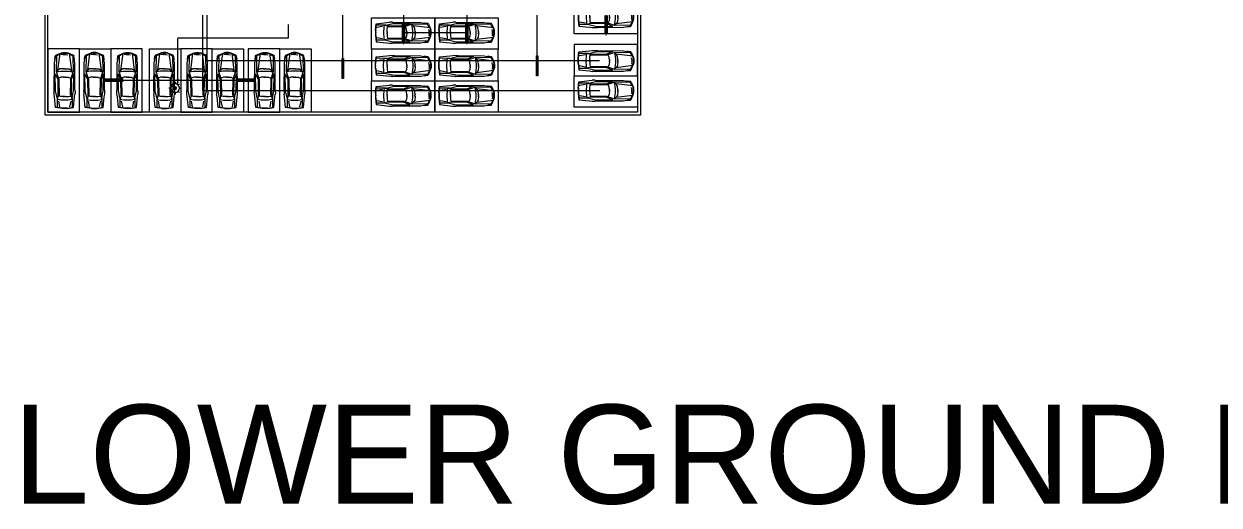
# Model space of a CAD drawing. Extents: x -17539 to 1421, y -3169 to 802964.
# Drawn here: x 48.5 to 142.8, y 19.1 to 57 of the extents above; entities that cross this region are included whole.
import ezdxf
from ezdxf.enums import TextEntityAlignment as Align

# ---------------------------------------------------------------- set-up
doc = ezdxf.new("R2010")
doc.units = 0
doc.header["$LTSCALE"] = 25
doc.header["$MEASUREMENT"] = 0
doc.layers.get('0').update_dxf_attribs({"lineweight": 9})
for name, color, linetype, lineweight in [('black marble', 251, 'Continuous', 5), ('Iluminação', 10, 'Continuous', 9), ('www.cadblocksfree.com', 7, 'Continuous', 9)]:
    doc.layers.add(name, color=color, linetype=linetype, lineweight=lineweight)
doc.layers.add('Tomadas', color=3, linetype='Continuous', lineweight=9, true_color=0x00f500)
doc.styles.add('ROMANS', font='arial.ttf')

# ---------------------------------------------------------------- blocks, each defined once
blk = doc.blocks.new('CAR')
at = {"layer": 'black marble'}
for p, q in [((857, 1946), (571, 1917)), ((618, 1881), (798, 1931)), ((862, 1922), (857, 1946)), ((1117, 1975), (862, 1922)), ((3170, 1983), (1117, 1975)), ((3317, 1887), (1965, 1906)), ((1965, 1906), (2427, 1705)), ((3348, 2000), (3170, 1983)), ((3854, 1766), (3317, 1887)), ((3795, 1965), (3583, 1995)), ((4634, 1882), (3795, 1965)), ((500, 1857), (323, 1414)), ((403, 1549), (351, 1378)), ((403, 796), (351, 967)), ((375, 1544), (1696, 1717)), ((432, 1553), (581, 1846)), ((458, 1281), (479, 1430)), ((458, 1200), (459, 1173)), ((458, 1146), (459, 1173)), ((458, 1065), (479, 915)), ((578, 1819), (1791, 1841)), ((1568, 1222), (1589, 1536)), ((1568, 1258), (1572, 1173)), ((1568, 1087), (1572, 1173)), ((1568, 1123), (1589, 809)), ((1589, 1536), (1668, 1654)), ((1668, 1654), (1834, 1825)), ((1791, 1841), (2424, 1633)), ((2225, 1226), (2237, 1459)), ((2225, 1254), (2228, 1173)), ((2225, 1091), (2228, 1173)), ((2225, 1119), (2237, 886)), ((2237, 1459), (2318, 1634)), ((2424, 1633), (3692, 1609)), ((2427, 1705), (3722, 1691)), ((3722, 1691), (3998, 1746)), ((3760, 1485), (3722, 1691)), ((3764, 1230), (3760, 1485)), ((3764, 1116), (3760, 860)), ((3764, 1251), (3763, 1173)), ((3764, 1095), (3763, 1173)), ((3854, 1766), (4614, 1768)), ((4123, 1658), (4581, 1571)), ((4669, 1382), (4609, 1880)), ((4669, 963), (4609, 465)), ((4695, 1382), (4634, 1882)), ((4695, 963), (4634, 463)), ((500, 488), (323, 931)), ((375, 801), (1696, 628)), ((432, 792), (581, 499)), ((857, 399), (571, 428)), ((578, 526), (1791, 504)), ((618, 465), (798, 415)), ((862, 423), (857, 399)), ((1117, 370), (862, 423)), ((3170, 363), (1117, 370)), ((1589, 809), (1668, 691)), ((1668, 691), (1834, 520)), ((1791, 504), (2424, 712)), ((1965, 439), (2427, 640)), ((3317, 458), (1965, 439)), ((2237, 886), (2318, 711)), ((2424, 712), (3692, 737)), ((2427, 640), (3722, 655)), ((3348, 345), (3170, 363)), ((3854, 580), (3317, 458)), ((3795, 380), (3583, 350)), ((3760, 860), (3722, 655)), ((3722, 655), (3998, 600)), ((4634, 463), (3795, 380)), ((3854, 580), (4614, 577)), ((4123, 688), (4581, 774))]:
    blk.add_line(p, q, dxfattribs=at)
blk.add_lwpolyline([(0, 2480), (5000, 2480), (5000, 0), (0, 0)], close=True, dxfattribs=at)
for centre, radius, start, end in [((580, 1835), 82.3, 95.8102, 164.66147), ((3445, 1017), 988, 81.92841, 95.62572), ((958, 1240), 658, 164.66147, 185.88651), ((958, 1105), 658, 174.11349, 195.33853), ((995, 1240), 658, 167.90524, 185.88651), ((995, 1105), 658, 174.11349, 192.09476), ((1115, 1240), 658, 176.47351, 183.52649), ((1115, 1105), 658, 176.47351, 183.52649), ((633, 1828), 54.9, 105.48617, 160.78938), ((3915, 1234), 2164, 164.13463, 181.61796), ((3915, 1112), 2164, 178.38204, 195.86537), ((1207, 1172), 2850, 0.00295, 11.60549), ((1207, 1173), 2850, 348.39451, 359.99705), ((3030, 1240), 1646, 357.64887, 4.94076), ((3030, 1105), 1646, 355.05924, 2.35113), ((3055, 1240), 1646, 357.64887, 4.94076), ((3055, 1105), 1646, 355.05924, 2.35113), ((580, 510), 82.3, 195.33853, 264.1898), ((633, 517), 54.9, 199.21062, 254.51383), ((3445, 1328), 988, 264.37428, 278.07159)]:
    blk.add_arc(centre, radius, start, end, dxfattribs=at)
blk = doc.blocks.new('Luminárias 3')
at = {"layer": 'Iluminação'}
blk.add_line((0.029, 0.024), (1.552, 0.024), dxfattribs=at)
blk.add_lwpolyline([(0, 0.105), (1.575, 0.105), (1.575, 0), (0, 0)], close=True, dxfattribs=at)
blk = doc.blocks.new('Luminária 4')
at = {"layer": 'Iluminação', "lineweight": 40}
for p, q in [((0.733, 0.043), (-0.734, 0.043)), ((-0.734, 0.043), (-0.734, 0)), ((-0.734, 0), (0.733, 0)), ((0.733, 0), (0.733, 0.043))]:
    blk.add_line(p, q, dxfattribs=at)
at = {"layer": 'Iluminação', "lineweight": 30}
blk.add_line((-0.667, 0.008), (0.679, 0.008), dxfattribs=at)
blk = doc.blocks.new('sensor movimento')
for p, q in [((-0.48, 0), (-0.7, 0)), ((-0.7, 0), (-0.7, 0)), ((-0.34, 0.34), (-0.49, 0.49)), ((0, 0.48), (0, 0.7)), ((0.34, 0.34), (0.49, 0.49)), ((0.48, 0), (0.7, 0)), ((0.7, 0), (0.7, 0)), ((-0.34, -0.34), (-0.49, -0.5)), ((0, -0.48), (0, -0.7)), ((0, -0.7), (0, -0.51)), ((0.34, -0.34), (0.49, -0.49))]:
    blk.add_line(p, q)
for radius in [0.48, 0.159]:
    blk.add_circle((0, 0), radius)
blk = doc.blocks.new('Caixa de Derivação')
at = {"layer": 'Iluminação'}
h = blk.add_hatch(color=256, dxfattribs=at)
h.dxf.hatch_style = 1
h.paths.add_polyline_path([(0.052, 0.051), (-0.048, 0.051), (-0.048, -0.049), (0.052, -0.049)])
blk.add_lwpolyline([(-0.048, 0.051), (0.052, 0.051), (0.052, -0.049), (-0.048, -0.049)], close=True, dxfattribs=at)

msp = doc.modelspace()

# ---------------------------------------------------------------- hatches: boundary and pattern name
at = {"layer": 'Iluminação'}
h = msp.add_hatch(color=256, dxfattribs=at)
h.dxf.hatch_style = 1
h.paths.add_polyline_path([(60.516, 51.98, -1), (60.289, 51.98, -1)])
h = msp.add_hatch(color=256, dxfattribs=at)
h.dxf.hatch_style = 1
h.paths.add_polyline_path([(60.681, 52.436, 1), (60.532, 52.436, 1)])

# ---------------------------------------------------------------- linework, layer by layer
for p, q in [((78.425, 67.951), (78.425, 57.018)), ((83.425, 67.951), (83.425, 57.018)), ((73.631, 54.312), (73.631, 59.855)), ((88.962, 54.527), (88.962, 60.07)), ((69.311, 57.01), (69.311, 55.915)), ((69.311, 55.915), (60.601, 55.915)), ((60.601, 52.605), (60.601, 55.915)), ((78.396, 56.373), (83.414, 56.373)), ((56.287, 52.605), (65.21, 52.605)), ((60.533, 52.296), (60.6, 52.424)), ((60.6, 52.424), (60.601, 52.605))]:
    msp.add_line(p, q, dxfattribs=at)
at = {"layer": 'Tomadas'}
for p, q in [((62.558, 76.49), (62.558, 51.78)), ((62.935, 54.121), (62.935, 76.49)), ((93.885, 54.121), (62.935, 54.121)), ((93.911, 51.78), (62.558, 51.78))]:
    msp.add_line(p, q, dxfattribs=at)
at = {"layer": 'www.cadblocksfree.com'}
for p, q in [((50.133, 49.853), (50.133, 193.853)), ((50.363, 50.083), (50.363, 193.623)), ((96.903, 147.083), (96.903, 50.083)), ((96.903, 50.083), (50.363, 50.083)), ((97.133, 49.853), (50.133, 49.853))]:
    msp.add_line(p, q, dxfattribs=at)
msp.add_lwpolyline([(237.133, 146.853), (97.133, 146.853), (97.133, 49.853), (50.133, 49.853), (50.133, 193.853), (237.133, 193.853)], close=True, dxfattribs=at)

# ---------------------------------------------------------------- block references
at = {"layer": 'Iluminação', "rotation": 270}
for name, p in [('Luminária 4', (94.403, 56.97)), ('Luminária 4', (78.403, 56.285)), ('Luminária 4', (83.403, 56.285)), ('Luminárias 3', (73.578, 54.312)), ('Luminárias 3', (88.91, 54.527))]:
    msp.add_blockref(name, p, dxfattribs=at)
at = {"layer": 'Iluminação', "xscale": -0.7125210958801527, "yscale": 0.7125210958801527, "zscale": 0.7125210958801527, "rotation": 180}
msp.add_blockref('sensor movimento', (60.403, 51.98), dxfattribs=at)
at = {"layer": 'Iluminação'}
msp.add_blockref('Caixa de Derivação', (60.604, 52.607), dxfattribs=at)
at = {"layer": 'www.cadblocksfree.com', "yscale": 0.001, "zscale": 0.001}
for p, xscale, rotation in [((96.903, 58.754), 0.001, 180), ((80.903, 57.524), 0.001, 179.9999993596697), ((85.903, 57.524), 0.001, 179.9999993596697), ((52.844, 55.083), -0.001, 90.00000128733065), ((52.844, 55.083), 0.001, 270.0000012873306), ((57.804, 55.083), -0.001, 90.00000128733065), ((58.367, 55.083), 0.001, 270.0000012873306), ((63.327, 55.083), -0.001, 90.00000129066574), ((63.327, 55.083), 0.001, 270.0000012906657), ((68.653, 55.083), -0.001, 90.00000128733065), ((68.653, 55.083), 0.001, 270.0000012873306), ((80.903, 52.563), -0.001, 6.403302688e-07), ((85.903, 52.563), -0.001, 6.403302688e-07), ((96.903, 52.952), 0.001, 180), ((80.903, 52.563), 0.001, 179.9999993596697), ((85.903, 52.563), 0.001, 179.9999993596697)]:
    msp.add_blockref('CAR', p, dxfattribs=dict(at, xscale=xscale, rotation=rotation))
at = {"layer": 'www.cadblocksfree.com', "xscale": -0.001, "yscale": 0.001, "zscale": 0.001}
msp.add_blockref('CAR', (96.903, 52.952), dxfattribs=at)
at = {"layer": 'www.cadblocksfree.com'}
for p in [(55.553, 52.583), (65.943, 52.583)]:
    msp.add_blockref('Luminária 4', p, dxfattribs=at)

# ---------------------------------------------------------------- texts
at = {"layer": 'www.cadblocksfree.com', "style": 'ROMANS'}
msp.add_text('LOWER GROUND FLOOR PLAN', height=7.8, dxfattribs=at).set_placement((47.57, 27.028), align=Align.TOP_LEFT)

doc.saveas('drawing.dxf')
